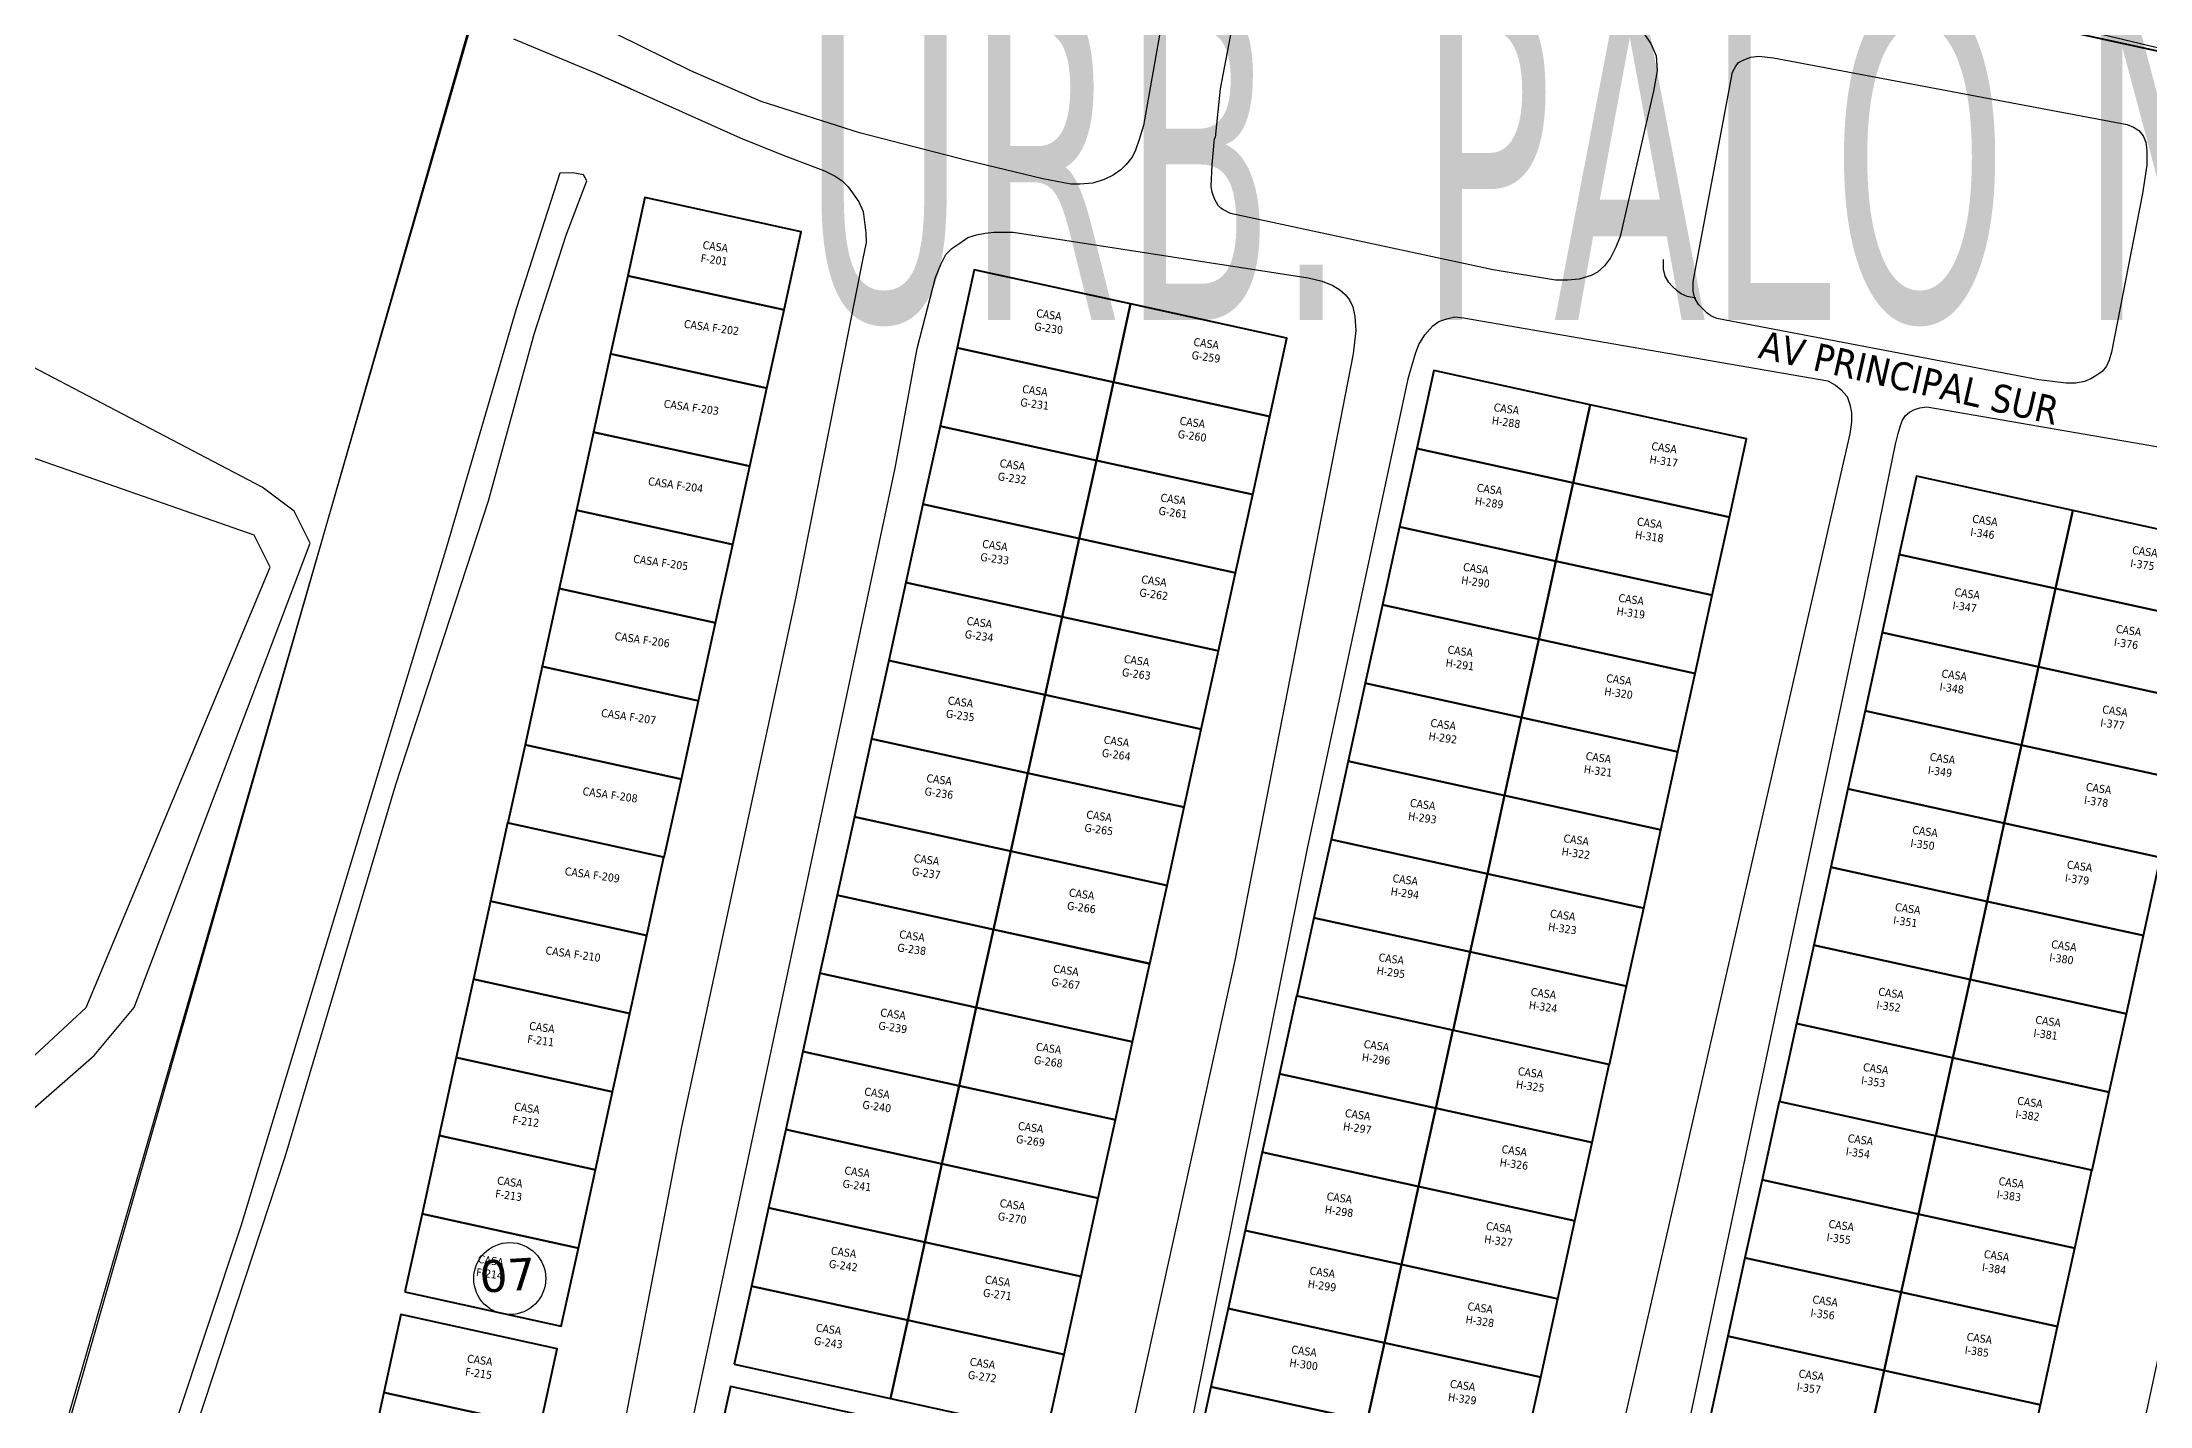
# Model space of a CAD drawing. Header units: metres. Extents: x 2 to 659295185, y -28 to 1124222152.
# Drawn here: x 657511.5 to 657774.9, y 1121950.2 to 1122120.6 of the extents above; entities that cross this region are included whole.
import ezdxf

# ---------------------------------------------------------------- set-up
doc = ezdxf.new("R2010")
doc.units = ezdxf.units.M
doc.header["$MEASUREMENT"] = 0
for name, color, linetype in [('CALLES', 1, 'CONTINUOUS'), ('MANZANA', 30, 'CONTINUOUS'), ('Numero de manzana', 6, 'CONTINUOUS'), ('Parcelas', 140, 'CONTINUOUS'), ('TEXTOS', 7, 'CONTINUOUS'), ('VERT.', 7, 'CONTINUOUS')]:
    doc.layers.add(name, color=color, linetype=linetype)
doc.styles.add('ROMAN', font='verdana.ttf')
doc.styles.get("Standard").update_dxf_attribs({"font": 'tahoma.ttf'})

msp = doc.modelspace()

# ---------------------------------------------------------------- linework, layer by layer
at = {"layer": 'MANZANA', "lineweight": -2}
for p, q in [((657592.5642, 1122117.0463), (657562.7967, 1122131.7433)), ((657652.5527, 1122129.5938), (657649.1307, 1122110.2177)), ((657570.4075, 1122121.0448), (657580.6158, 1122116.7757)), ((657570.4076, 1122121.0455), (657580.616, 1122116.7764)), ((657658.7536, 1122114.7968), (657660.1471, 1122121.9953)), ((657711.7661, 1122121.5554), (657712.533, 1122120.4556)), ((657796.5004, 1122114.9667), (657762.9316, 1122123.0051)), ((657712.533, 1122120.4556), (657713.2009, 1122118.9159)), ((657713.2009, 1122118.9159), (657713.3163, 1122117.0363)), ((657723.5082, 1122118.0761), (657724.1596, 1122118.406)), ((657724.1596, 1122118.406), (657725.0337, 1122118.746)), ((657725.0337, 1122118.746), (657726.0232, 1122118.856)), ((657726.0232, 1122118.856), (657727.8868, 1122118.646)), ((657727.8868, 1122118.646), (657772.0845, 1122110.3277)), ((657580.6158, 1122116.7757), (657585.0105, 1122114.8087)), ((657580.616, 1122116.7764), (657598.7321, 1122108.668)), ((657601.346, 1122113.2171), (657592.5642, 1122117.0463)), ((657713.3163, 1122117.0363), (657712.8876, 1122114.4868)), ((657717.8186, 1122090.7317), (657722.7413, 1122116.8564)), ((657722.7413, 1122116.8564), (657723.1784, 1122117.6262)), ((657723.1784, 1122117.6262), (657723.5082, 1122118.0761)), ((657613.6323, 1122109.2879), (657601.346, 1122113.2171)), ((657658.1269, 1122108.718), (657658.7536, 1122114.7968)), ((657712.8876, 1122114.4868), (657708.6987, 1122096.3305)), ((657772.0845, 1122110.3277), (657772.8513, 1122109.9978)), ((657598.7321, 1122108.668), (657604.1166, 1122106.4785)), ((657627.238, 1122105.8086), (657613.6323, 1122109.2879)), ((657648.5947, 1122108.4481), (657648.1577, 1122107.1183)), ((657649.1307, 1122110.2177), (657648.5947, 1122108.4481)), ((657657.7064, 1122105.2787), (657658.0197, 1122108.598)), ((657658.0197, 1122108.598), (657658.1269, 1122108.718)), ((657772.8513, 1122109.9978), (657773.511, 1122109.5578)), ((657773.511, 1122109.5578), (657774.0635, 1122108.898)), ((657774.0635, 1122108.898), (657774.3933, 1122108.1181)), ((657774.3933, 1122108.1181), (657774.5088, 1122107.1283)), ((657604.1166, 1122106.4785), (657609.2703, 1122104.5189)), ((657636.564, 1122103.5291), (657627.238, 1122105.8086)), ((657646.962, 1122105.3487), (657646.3106, 1122104.6788)), ((657647.7289, 1122106.2385), (657646.962, 1122105.3487)), ((657648.1577, 1122107.1183), (657647.7289, 1122106.2385)), ((657657.6074, 1122102.6293), (657657.7064, 1122105.2787)), ((657774.517, 1122105.2487), (657773.981, 1122101.7094)), ((657774.5088, 1122107.1283), (657774.517, 1122105.2487)), ((657576.1796, 1122104.2582), (657570.7785, 1122087.4217)), ((657576.1797, 1122104.2589), (657570.7787, 1122087.4223)), ((657577.8205, 1122104.2682), (657576.1796, 1122104.2582)), ((657577.8206, 1122104.2689), (657576.1797, 1122104.2589)), ((657576.9794, 1122096.5198), (657579.5851, 1122103.2784)), ((657576.9796, 1122096.5205), (657579.5852, 1122103.2791)), ((657579.1398, 1122104.0483), (657577.8205, 1122104.2682)), ((657579.14, 1122104.049), (657577.8206, 1122104.2689)), ((657579.5851, 1122103.2784), (657579.1398, 1122104.0483)), ((657579.5852, 1122103.2791), (657579.14, 1122104.049)), ((657609.2703, 1122104.5189), (657610.5896, 1122103.859)), ((657610.5896, 1122103.859), (657611.4719, 1122103.3091)), ((657611.4719, 1122103.3091), (657612.2388, 1122102.5393)), ((657612.2388, 1122102.5393), (657612.7913, 1122101.7694)), ((657640.0685, 1122102.8792), (657636.564, 1122103.5291)), ((657641.1652, 1122102.8892), (657640.0685, 1122102.8792)), ((657642.8144, 1122103.0092), (657641.1652, 1122102.8892)), ((657644.2327, 1122103.4491), (657642.8144, 1122103.0092)), ((657645.3294, 1122104.009), (657644.2327, 1122103.4491)), ((657646.3106, 1122104.6788), (657645.3294, 1122104.009)), ((657657.7146, 1122101.8494), (657657.6074, 1122102.6293)), ((657612.7913, 1122101.7694), (657613.5664, 1122100.6597)), ((657613.5664, 1122100.6597), (657614.1188, 1122099.4499)), ((657658.0527, 1122100.9696), (657657.7146, 1122101.8494)), ((657658.4897, 1122100.1997), (657658.0527, 1122100.9696)), ((657658.8196, 1122099.8698), (657658.4897, 1122100.1997)), ((657659.1494, 1122099.6499), (657658.8196, 1122099.8698)), ((657773.981, 1122101.7094), (657770.1302, 1122081.8935)), ((657614.1188, 1122099.4499), (657614.226, 1122098.4501)), ((657614.226, 1122098.4501), (657614.4569, 1122096.8004)), ((657660.0317, 1122099.21), (657659.1494, 1122099.6499)), ((657692.8254, 1122092.1614), (657660.0317, 1122099.21)), ((657572.9802, 1122084.1123), (657576.9794, 1122096.5198)), ((657572.9803, 1122084.113), (657576.9796, 1122096.5205)), ((657614.4652, 1122095.5807), (657614.0364, 1122093.3611)), ((657614.4569, 1122096.8004), (657614.4652, 1122095.5807)), ((657624.4426, 1122094.071), (657625.2013, 1122094.8508)), ((657625.2013, 1122094.8508), (657626.1908, 1122095.5207)), ((657626.1908, 1122095.5207), (657627.172, 1122096.1906)), ((657627.172, 1122096.1906), (657628.2687, 1122096.5305)), ((657628.2687, 1122096.5305), (657629.3572, 1122096.7505)), ((657629.3572, 1122096.7505), (657630.4539, 1122096.8704)), ((657630.4539, 1122096.8704), (657631.2207, 1122096.8704)), ((657631.2207, 1122096.8704), (657632.8616, 1122096.8804)), ((657632.8616, 1122096.8804), (657669.7123, 1122091.1816)), ((657708.1544, 1122095.0008), (657707.503, 1122093.6711)), ((657708.6987, 1122096.3305), (657708.1544, 1122095.0008)), ((657614.0364, 1122093.3611), (657605.6751, 1122051.2997)), ((657623.1398, 1122091.1916), (657623.7912, 1122092.8512)), ((657623.7912, 1122092.8512), (657624.4426, 1122094.071)), ((657700.6095, 1122090.8716), (657692.8254, 1122092.1614)), ((657705.8703, 1122091.8914), (657705.1035, 1122091.4415)), ((657706.7444, 1122092.6713), (657705.8703, 1122091.8914)), ((657707.503, 1122093.6711), (657706.7444, 1122092.6713)), ((657714.119, 1122092.2467), (657714.1107, 1122093.4664)), ((657714.3416, 1122091.3669), (657714.119, 1122092.2467)), ((657620.8722, 1122082.3334), (657623.1398, 1122091.1916)), ((657669.7123, 1122091.1816), (657671.4687, 1122090.7417)), ((657671.4687, 1122090.7417), (657672.7798, 1122090.2018)), ((657672.7798, 1122090.2018), (657673.6621, 1122089.6519)), ((657673.6621, 1122089.6519), (657674.3217, 1122089.102)), ((657702.1432, 1122090.8816), (657700.6095, 1122090.8716)), ((657703.5698, 1122091.0016), (657702.1432, 1122090.8816)), ((657705.1035, 1122091.4415), (657703.5698, 1122091.0016)), ((657714.7786, 1122090.587), (657714.3416, 1122091.3669)), ((657715.2239, 1122090.1471), (657714.7786, 1122090.587)), ((657715.8836, 1122089.4872), (657715.2239, 1122090.1471)), ((657716.3206, 1122089.1573), (657715.8836, 1122089.4872)), ((657717.8268, 1122089.5119), (657717.8186, 1122090.7317)), ((657718.0495, 1122088.6321), (657717.8268, 1122089.5119)), ((657570.7785, 1122087.4217), (657562.0297, 1122057.5177)), ((657570.7787, 1122087.4223), (657562.0298, 1122057.5184)), ((657674.3217, 1122089.102), (657674.8742, 1122088.4321)), ((657674.8742, 1122088.4321), (657675.3112, 1122087.5523)), ((657675.3112, 1122087.5523), (657675.5421, 1122086.3426)), ((657717.0875, 1122088.8274), (657716.3206, 1122089.1573)), ((657718.1842, 1122088.6174), (657717.0875, 1122088.8274)), ((657718.4865, 1122087.8523), (657718.0495, 1122088.6321)), ((657718.9318, 1122087.4124), (657718.4865, 1122087.8523)), ((657719.5914, 1122086.7525), (657718.9318, 1122087.4124)), ((657720.0285, 1122086.4226), (657719.5914, 1122086.7525)), ((657567.2658, 1122063.2966), (657572.9802, 1122084.1123)), ((657567.266, 1122063.2973), (657572.9803, 1122084.113)), ((657675.6576, 1122084.5729), (657675.3442, 1122081.6935)), ((657675.5421, 1122086.3426), (657675.6576, 1122084.5729)), ((657683.5571, 1122082.8333), (657684.3157, 1122084.053)), ((657684.3157, 1122084.053), (657685.297, 1122085.1628)), ((657685.297, 1122085.1628), (657686.0638, 1122085.7227)), ((657686.0638, 1122085.7227), (657687.0451, 1122086.0626)), ((657687.0451, 1122086.0626), (657688.0346, 1122086.2826)), ((657688.0346, 1122086.2826), (657689.1313, 1122086.1726)), ((657689.1313, 1122086.1726), (657734.6401, 1122078.3042)), ((657720.7953, 1122086.0926), (657720.0285, 1122086.4226)), ((657721.892, 1122085.8827), (657720.7953, 1122086.0926)), ((657761.0433, 1122078.4242), (657721.892, 1122085.8827)), ((657618.0933, 1122067.3964), (657620.8722, 1122082.3334)), ((657675.3442, 1122081.6935), (657660.5512, 1122005.869)), ((657682.2542, 1122078.7341), (657683.1201, 1122081.7235)), ((657683.1201, 1122081.7235), (657683.5571, 1122082.8333)), ((657770.1302, 1122081.8935), (657769.8004, 1122080.8937)), ((657669.6958, 1122020.0661), (657682.2542, 1122078.7341)), ((657768.2749, 1122079.0041), (657767.508, 1122078.5642)), ((657768.9346, 1122079.454), (657768.2749, 1122079.0041)), ((657769.4788, 1122080.1138), (657768.9346, 1122079.454)), ((657769.8004, 1122080.8937), (657769.4788, 1122080.1138)), ((657734.6401, 1122078.3042), (657735.6296, 1122077.7543)), ((657735.6296, 1122077.7543), (657736.2893, 1122077.2044)), ((657736.2893, 1122077.2044), (657737.0561, 1122076.3246)), ((657737.0561, 1122076.3246), (657737.3942, 1122075.3348)), ((657764.4488, 1122077.9943), (657761.0433, 1122078.4242)), ((657765.6527, 1122078.0043), (657764.4488, 1122077.9943)), ((657766.7494, 1122078.2242), (657765.6527, 1122078.0043)), ((657767.508, 1122078.5642), (657766.7494, 1122078.2242)), ((657737.3942, 1122075.3348), (657737.6168, 1122074.335)), ((657737.6168, 1122074.335), (657737.6168, 1122073.1253)), ((657743.9744, 1122073.3652), (657744.3042, 1122073.9251)), ((657744.3042, 1122073.9251), (657744.8485, 1122074.365)), ((657744.8485, 1122074.365), (657745.4999, 1122074.7049)), ((657745.4999, 1122074.7049), (657746.1595, 1122074.9249)), ((657746.1595, 1122074.9249), (657747.0336, 1122075.0449)), ((657747.0336, 1122075.0449), (657778.4008, 1122069.656)), ((657737.4107, 1122071.6856), (657674.2373, 1121795.6841)), ((657737.6168, 1122073.1253), (657737.4107, 1122071.6856)), ((657743.1086, 1122070.3758), (657743.4302, 1122071.7055)), ((657743.4302, 1122071.7055), (657743.76, 1122072.7053)), ((657743.76, 1122072.7053), (657743.9744, 1122073.3652)), ((657739.2495, 1122051.4497), (657743.1086, 1122070.3758)), ((657583.9555, 1121906.8691), (657618.0933, 1122067.3964)), ((657555.6969, 1122027.8538), (657567.2658, 1122063.2966)), ((657555.697, 1122027.8545), (657567.266, 1122063.2973)), ((657562.0297, 1122057.5177), (657536.3274, 1121972.685)), ((657562.0298, 1122057.5184), (657536.3275, 1121972.6857)), ((657605.6751, 1122051.2997), (657591.3933, 1121985.1032)), ((657705.0045, 1121890.1525), (657739.2495, 1122051.4497)), ((657541.8768, 1121981.3432), (657555.6969, 1122027.8538)), ((657541.877, 1121981.3439), (657555.697, 1122027.8545)), ((657650.3923, 1121924.3056), (657669.6958, 1122020.0661)), ((657660.5512, 1122005.869), (657647.0198, 1121944.4215)), ((657591.3933, 1121985.1032), (657578.7524, 1121919.2366)), ((657782.1691, 1121985.3931), (657773.577, 1121945.3113)), ((657525.0058, 1121930.1737), (657541.8768, 1121981.3432)), ((657525.006, 1121930.1744), (657541.877, 1121981.3439)), ((657536.3274, 1121972.685), (657528.1063, 1121947.99)), ((657536.3275, 1121972.6857), (657528.1064, 1121947.9907))]:
    msp.add_line(p, q, dxfattribs=at)
at = {"layer": 'MANZANA', "lineweight": -3}
for p, q in [((657538.9999, 1122064.9993), (657454.9999, 1122108.9993)), ((657539, 1122065), (657455, 1122109)), ((657537.9999, 1122058.9993), (657454.9999, 1122087.9993)), ((657538, 1122059), (657455, 1122088)), ((657542.9999, 1122061.9993), (657538.9999, 1122064.9993)), ((657543, 1122062), (657539, 1122065)), ((657544.9999, 1122057.9993), (657542.9999, 1122061.9993)), ((657545, 1122058), (657543, 1122062)), ((657522.9999, 1121999.9993), (657544.9999, 1122057.9993)), ((657523, 1122000), (657545, 1122058)), ((657539.9999, 1122054.9993), (657537.9999, 1122058.9993)), ((657540, 1122055), (657538, 1122059)), ((657516.9999, 1121999.9993), (657539.9999, 1122054.9993)), ((657517, 1122000), (657540, 1122055)), ((657502.9999, 1121986.9993), (657516.9999, 1121999.9993)), ((657503, 1121987), (657517, 1122000)), ((657517.9999, 1121993.9993), (657522.9999, 1121999.9993)), ((657518, 1121994), (657523, 1122000)), ((657509.9999, 1121986.9993), (657517.9999, 1121993.9993)), ((657510, 1121987), (657518, 1121994))]:
    msp.add_line(p, q, dxfattribs=at)
at = {"layer": 'Numero de manzana', "lineweight": -3}
for p, q in [((657565.1767, 1122122.9394), (657502.7306, 1121907.3662)), ((657565.1769, 1122122.9401), (657502.7308, 1121907.3669))]:
    msp.add_line(p, q, dxfattribs=at)
at = {"layer": 'Numero de manzana', "lineweight": -2}
msp.add_circle((657569.9407, 1121966.1378), 4.5001, dxfattribs=at)
at = {"layer": 'Parcelas', "lineweight": 40}
for points in [[(657757.4319, 1122123.5486), (657776.9683, 1122119.2674), (657779.1089, 1122129.0356), (657759.5724, 1122133.3168), (657757.4319, 1122123.5486)], [(657584.6909, 1122091.4369), (657604.2273, 1122087.1558), (657606.3679, 1122096.924), (657586.8315, 1122101.2052), (657584.6909, 1122091.4369)], [(657625.8555, 1122082.4162), (657645.3919, 1122078.1351), (657647.5325, 1122087.9033), (657627.9961, 1122092.1844), (657625.8555, 1122082.4162)], [(657582.5503, 1122081.6687), (657602.0867, 1122077.3876), (657604.2273, 1122087.1558), (657584.6909, 1122091.4369), (657582.5503, 1122081.6687)], [(657645.3919, 1122078.1351), (657664.9283, 1122073.8539), (657667.0689, 1122083.6221), (657647.5325, 1122087.9033), (657645.3919, 1122078.1351)], [(657580.4097, 1122071.9005), (657599.9461, 1122067.6194), (657602.0867, 1122077.3876), (657582.5503, 1122081.6687), (657580.4097, 1122071.9005)], [(657623.7149, 1122072.648), (657643.2513, 1122068.3669), (657645.3919, 1122078.1351), (657625.8555, 1122082.4162), (657623.7149, 1122072.648)], [(657683.2777, 1122069.8329), (657702.8142, 1122065.5517), (657704.9547, 1122075.3199), (657685.4183, 1122079.6011), (657683.2777, 1122069.8329)], [(657643.2513, 1122068.3669), (657662.7877, 1122064.0857), (657664.9283, 1122073.8539), (657645.3919, 1122078.1351), (657643.2513, 1122068.3669)], [(657702.8142, 1122065.5517), (657722.3506, 1122061.2705), (657724.4912, 1122071.0387), (657704.9547, 1122075.3199), (657702.8142, 1122065.5517)], [(657578.2691, 1122062.1323), (657597.8056, 1122057.8512), (657599.9461, 1122067.6194), (657580.4097, 1122071.9005), (657578.2691, 1122062.1323)], [(657621.5743, 1122062.8798), (657641.1107, 1122058.5987), (657643.2513, 1122068.3669), (657623.7149, 1122072.648), (657621.5743, 1122062.8798)], [(657641.1107, 1122058.5987), (657660.6472, 1122054.3175), (657662.7877, 1122064.0857), (657643.2513, 1122068.3669), (657641.1107, 1122058.5987)], [(657681.1372, 1122060.0646), (657700.6736, 1122055.7835), (657702.8142, 1122065.5517), (657683.2777, 1122069.8329), (657681.1372, 1122060.0646)], [(657700.6736, 1122055.7835), (657720.21, 1122051.5023), (657722.3506, 1122061.2705), (657702.8142, 1122065.5517), (657700.6736, 1122055.7835)], [(657743.5939, 1122056.6153), (657763.1303, 1122052.3341), (657765.2709, 1122062.1024), (657745.7345, 1122066.3835), (657743.5939, 1122056.6153)], [(657619.4337, 1122053.1116), (657638.9702, 1122048.8304), (657641.1107, 1122058.5987), (657621.5743, 1122062.8798), (657619.4337, 1122053.1116)], [(657576.1286, 1122052.3641), (657595.665, 1122048.0829), (657597.8056, 1122057.8512), (657578.2691, 1122062.1323), (657576.1286, 1122052.3641)], [(657763.1303, 1122052.3341), (657782.6668, 1122048.053), (657784.8073, 1122057.8212), (657765.2709, 1122062.1024), (657763.1303, 1122052.3341)], [(657638.9702, 1122048.8304), (657658.5066, 1122044.5493), (657660.6472, 1122054.3175), (657641.1107, 1122058.5987), (657638.9702, 1122048.8304)], [(657678.9966, 1122050.2964), (657698.533, 1122046.0153), (657700.6736, 1122055.7835), (657681.1372, 1122060.0646), (657678.9966, 1122050.2964)], [(657698.533, 1122046.0153), (657718.0694, 1122041.7341), (657720.21, 1122051.5023), (657700.6736, 1122055.7835), (657698.533, 1122046.0153)], [(657741.4533, 1122046.8471), (657760.9898, 1122042.5659), (657763.1303, 1122052.3341), (657743.5939, 1122056.6153), (657741.4533, 1122046.8471)], [(657573.988, 1122042.5959), (657593.5244, 1122038.3147), (657595.665, 1122048.0829), (657576.1286, 1122052.3641), (657573.988, 1122042.5959)], [(657617.2932, 1122043.3434), (657636.8296, 1122039.0622), (657638.9702, 1122048.8304), (657619.4337, 1122053.1116), (657617.2932, 1122043.3434)], [(657760.9898, 1122042.5659), (657780.5262, 1122038.2848), (657782.6668, 1122048.053), (657763.1303, 1122052.3341), (657760.9898, 1122042.5659)], [(657676.856, 1122040.5282), (657696.3924, 1122036.2471), (657698.533, 1122046.0153), (657678.9966, 1122050.2964), (657676.856, 1122040.5282)], [(657636.8296, 1122039.0622), (657656.366, 1122034.7811), (657658.5066, 1122044.5493), (657638.9702, 1122048.8304), (657636.8296, 1122039.0622)], [(657696.3924, 1122036.2471), (657715.9288, 1122031.9659), (657718.0694, 1122041.7341), (657698.533, 1122046.0153), (657696.3924, 1122036.2471)], [(657739.3128, 1122037.0789), (657758.8492, 1122032.7977), (657760.9898, 1122042.5659), (657741.4533, 1122046.8471), (657739.3128, 1122037.0789)], [(657571.8474, 1122032.8277), (657591.3838, 1122028.5465), (657593.5244, 1122038.3147), (657573.988, 1122042.5959), (657571.8474, 1122032.8277)], [(657615.1526, 1122033.5752), (657634.689, 1122029.294), (657636.8296, 1122039.0622), (657617.2932, 1122043.3434), (657615.1526, 1122033.5752)], [(657758.8492, 1122032.7977), (657778.3856, 1122028.5166), (657780.5262, 1122038.2848), (657760.9898, 1122042.5659), (657758.8492, 1122032.7977)], [(657674.7154, 1122030.76), (657694.2518, 1122026.4789), (657696.3924, 1122036.2471), (657676.856, 1122040.5282), (657674.7154, 1122030.76)], [(657634.689, 1122029.294), (657654.2254, 1122025.0129), (657656.366, 1122034.7811), (657636.8296, 1122039.0622), (657634.689, 1122029.294)], [(657737.1722, 1122027.3107), (657756.7086, 1122023.0295), (657758.8492, 1122032.7977), (657739.3128, 1122037.0789), (657737.1722, 1122027.3107)], [(657694.2518, 1122026.4789), (657713.7882, 1122022.1977), (657715.9288, 1122031.9659), (657696.3924, 1122036.2471), (657694.2518, 1122026.4789)], [(657569.7068, 1122023.0595), (657589.2432, 1122018.7783), (657591.3838, 1122028.5465), (657571.8474, 1122032.8277), (657569.7068, 1122023.0595)], [(657613.012, 1122023.807), (657632.5484, 1122019.5258), (657634.689, 1122029.294), (657615.1526, 1122033.5752), (657613.012, 1122023.807)], [(657756.7086, 1122023.0295), (657776.245, 1122018.7483), (657778.3856, 1122028.5166), (657758.8492, 1122032.7977), (657756.7086, 1122023.0295)], [(657632.5484, 1122019.5258), (657652.0848, 1122015.2446), (657654.2254, 1122025.0129), (657634.689, 1122029.294), (657632.5484, 1122019.5258)], [(657672.5748, 1122020.9918), (657692.1112, 1122016.7106), (657694.2518, 1122026.4789), (657674.7154, 1122030.76), (657672.5748, 1122020.9918)], [(657692.1112, 1122016.7106), (657711.6477, 1122012.4295), (657713.7882, 1122022.1977), (657694.2518, 1122026.4789), (657692.1112, 1122016.7106)], [(657735.0316, 1122017.5425), (657754.568, 1122013.2613), (657756.7086, 1122023.0295), (657737.1722, 1122027.3107), (657735.0316, 1122017.5425)], [(657610.8714, 1122014.0388), (657630.4078, 1122009.7576), (657632.5484, 1122019.5258), (657613.012, 1122023.807), (657610.8714, 1122014.0388)], [(657567.5374, 1122013.2976), (657587.0738, 1122009.0164), (657589.2144, 1122018.7846), (657569.6779, 1122023.0658), (657567.5374, 1122013.2976)], [(657670.4342, 1122011.2236), (657689.9707, 1122006.9424), (657692.1112, 1122016.7106), (657672.5748, 1122020.9918), (657670.4342, 1122011.2236)], [(657754.568, 1122013.2613), (657774.1044, 1122008.9801), (657776.245, 1122018.7483), (657756.7086, 1122023.0295), (657754.568, 1122013.2613)], [(657630.4078, 1122009.7576), (657649.9442, 1122005.4764), (657652.0848, 1122015.2446), (657632.5484, 1122019.5258), (657630.4078, 1122009.7576)], [(657689.9707, 1122006.9424), (657709.5071, 1122002.6613), (657711.6477, 1122012.4295), (657692.1112, 1122016.7106), (657689.9707, 1122006.9424)], [(657732.891, 1122007.7743), (657752.4274, 1122003.4931), (657754.568, 1122013.2613), (657735.0316, 1122017.5425), (657732.891, 1122007.7743)], [(657565.3968, 1122003.5293), (657584.9332, 1121999.2481), (657587.0738, 1122009.0163), (657567.5373, 1122013.2975), (657565.3968, 1122003.5293)], [(657608.702, 1122004.2769), (657628.2384, 1121999.9957), (657630.379, 1122009.7639), (657610.8425, 1122014.0451), (657608.702, 1122004.2769)], [(657752.4274, 1122003.4931), (657771.9639, 1121999.2119), (657774.1044, 1122008.9801), (657754.568, 1122013.2613), (657752.4274, 1122003.4931)], [(657668.2937, 1122001.4554), (657687.8301, 1121997.1742), (657689.9707, 1122006.9424), (657670.4342, 1122011.2236), (657668.2937, 1122001.4554)], [(657628.2384, 1121999.9957), (657647.7748, 1121995.7146), (657649.9154, 1122005.4828), (657630.379, 1122009.7639), (657628.2384, 1121999.9957)], [(657730.7504, 1121998.0061), (657750.2869, 1121993.7249), (657752.4274, 1122003.4931), (657732.891, 1122007.7743), (657730.7504, 1121998.0061)], [(657687.8301, 1121997.1742), (657707.3665, 1121992.8931), (657709.5071, 1122002.6613), (657689.9707, 1122006.9424), (657687.8301, 1121997.1742)], [(657563.2562, 1121993.7611), (657582.7926, 1121989.4799), (657584.9332, 1121999.2481), (657565.3968, 1122003.5293), (657563.2562, 1121993.7611)], [(657606.5614, 1121994.5086), (657626.0978, 1121990.2274), (657628.2384, 1121999.9956), (657608.7019, 1122004.2768), (657606.5614, 1121994.5086)], [(657750.2869, 1121993.7249), (657769.8233, 1121989.4437), (657771.9639, 1121999.2119), (657752.4274, 1122003.4931), (657750.2869, 1121993.7249)], [(657626.0978, 1121990.2274), (657645.6342, 1121985.9463), (657647.7748, 1121995.7145), (657628.2384, 1121999.9956), (657626.0978, 1121990.2274)], [(657666.1242, 1121991.6935), (657685.6606, 1121987.4123), (657687.8012, 1121997.1806), (657668.2648, 1122001.4617), (657666.1242, 1121991.6935)], [(657685.6606, 1121987.4123), (657705.197, 1121983.1312), (657707.3376, 1121992.8994), (657687.8012, 1121997.1806), (657685.6606, 1121987.4123)], [(657728.6099, 1121988.2378), (657748.1463, 1121983.9567), (657750.2869, 1121993.7249), (657730.7504, 1121998.0061), (657728.6099, 1121988.2378)], [(657604.4208, 1121984.7404), (657623.9572, 1121980.4592), (657626.0978, 1121990.2274), (657606.5614, 1121994.5086), (657604.4208, 1121984.7404)], [(657561.1156, 1121983.9929), (657580.652, 1121979.7117), (657582.7926, 1121989.4799), (657563.2562, 1121993.7611), (657561.1156, 1121983.9929)], [(657748.1463, 1121983.9567), (657767.6827, 1121979.6755), (657769.8233, 1121989.4437), (657750.2869, 1121993.7249), (657748.1463, 1121983.9567)], [(657623.9572, 1121980.4592), (657643.4936, 1121976.178), (657645.6342, 1121985.9463), (657626.0978, 1121990.2274), (657623.9572, 1121980.4592)], [(657663.9836, 1121981.9252), (657683.52, 1121977.644), (657685.6606, 1121987.4123), (657666.1242, 1121991.6934), (657663.9836, 1121981.9252)], [(657683.52, 1121977.644), (657703.0564, 1121973.3629), (657705.197, 1121983.1311), (657685.6606, 1121987.4123), (657683.52, 1121977.644)], [(657726.4404, 1121978.476), (657745.9768, 1121974.1948), (657748.1174, 1121983.963), (657728.581, 1121988.2442), (657726.4404, 1121978.476)], [(657558.975, 1121974.2247), (657578.5114, 1121969.9435), (657580.652, 1121979.7117), (657561.1156, 1121983.9929), (657558.975, 1121974.2247)], [(657602.2802, 1121974.9722), (657621.8166, 1121970.691), (657623.9572, 1121980.4592), (657604.4208, 1121984.7404), (657602.2802, 1121974.9722)], [(657745.9768, 1121974.1948), (657765.5132, 1121969.9136), (657767.6538, 1121979.6818), (657748.1174, 1121983.963), (657745.9768, 1121974.1948)], [(657661.843, 1121972.157), (657681.3794, 1121967.8758), (657683.52, 1121977.644), (657663.9836, 1121981.9252), (657661.843, 1121972.157)], [(657621.8166, 1121970.691), (657641.353, 1121966.4098), (657643.4936, 1121976.178), (657623.9572, 1121980.4592), (657621.8166, 1121970.691)], [(657681.3794, 1121967.8758), (657700.9159, 1121963.5947), (657703.0564, 1121973.3629), (657683.52, 1121977.644), (657681.3794, 1121967.8758)], [(657724.2998, 1121968.7077), (657743.8362, 1121964.4265), (657745.9768, 1121974.1947), (657726.4404, 1121978.4759), (657724.2998, 1121968.7077)], [(657556.8344, 1121964.4565), (657576.3708, 1121960.1753), (657578.5114, 1121969.9435), (657558.975, 1121974.2247), (657556.8344, 1121964.4565)], [(657600.1396, 1121965.204), (657619.676, 1121960.9228), (657621.8166, 1121970.691), (657602.2802, 1121974.9722), (657600.1396, 1121965.204)], [(657743.8362, 1121964.4265), (657763.3726, 1121960.1453), (657765.5132, 1121969.9135), (657745.9768, 1121974.1947), (657743.8362, 1121964.4265)], [(657619.676, 1121960.9228), (657639.2124, 1121956.6416), (657641.353, 1121966.4098), (657621.8166, 1121970.691), (657619.676, 1121960.9228)], [(657659.7024, 1121962.3888), (657679.2389, 1121958.1076), (657681.3794, 1121967.8758), (657661.843, 1121972.157), (657659.7024, 1121962.3888)], [(657722.1592, 1121958.9395), (657741.6956, 1121954.6583), (657743.8362, 1121964.4265), (657724.2998, 1121968.7077), (657722.1592, 1121958.9395)], [(657679.2389, 1121958.1076), (657698.7753, 1121953.8265), (657700.9159, 1121963.5947), (657681.3794, 1121967.8758), (657679.2389, 1121958.1076)], [(657597.999, 1121955.4358), (657617.5354, 1121951.1546), (657619.676, 1121960.9228), (657600.1396, 1121965.204), (657597.999, 1121955.4358)], [(657741.6956, 1121954.6583), (657761.2321, 1121950.3771), (657763.3726, 1121960.1453), (657743.8362, 1121964.4265), (657741.6956, 1121954.6583)], [(657554.2037, 1121951.8827), (657573.7401, 1121947.6015), (657575.8807, 1121957.3697), (657556.3442, 1121961.6509), (657554.2037, 1121951.8827)], [(657617.5354, 1121951.1546), (657637.0719, 1121946.8734), (657639.2124, 1121956.6416), (657619.676, 1121960.9228), (657617.5354, 1121951.1546)], [(657657.5619, 1121952.6206), (657677.0983, 1121948.3394), (657679.2389, 1121958.1076), (657659.7024, 1121962.3888), (657657.5619, 1121952.6206)], [(657677.0983, 1121948.3394), (657696.6347, 1121944.0583), (657698.7753, 1121953.8265), (657679.2389, 1121958.1076), (657677.0983, 1121948.3394)], [(657720.0186, 1121949.1712), (657739.5551, 1121944.8901), (657741.6956, 1121954.6583), (657722.1592, 1121958.9395), (657720.0186, 1121949.1712)], [(657595.3683, 1121942.8619), (657614.9047, 1121938.5808), (657617.0453, 1121948.349), (657597.5088, 1121952.6302), (657595.3683, 1121942.8619)], [(657655.4213, 1121942.8524), (657674.9577, 1121938.5712), (657677.0983, 1121948.3394), (657657.5619, 1121952.6206), (657655.4213, 1121942.8524)], [(657739.5551, 1121944.8901), (657759.0915, 1121940.6089), (657761.2321, 1121950.3771), (657741.6956, 1121954.6583), (657739.5551, 1121944.8901)], [(657552.0631, 1121942.1145), (657571.5995, 1121937.8333), (657573.7401, 1121947.6015), (657554.2037, 1121951.8827), (657552.0631, 1121942.1145)]]:
    msp.add_lwpolyline(points, dxfattribs=at)
at = {"layer": 'VERT.', "lineweight": -3}
msp.add_lwpolyline([(657360, 1122167), (657565, 1122123), (657503, 1121907), (657362, 1121906), (657401, 1122076), (657345, 1122090), (657360, 1122167)], dxfattribs=at)

# ---------------------------------------------------------------- texts
at = {"layer": 'CALLES', "color": 0}
msp.add_text('AV PRINCIPAL SUR', height=3.5001, rotation=347.213078, dxfattribs=at).set_placement((657725.8284, 1122081.2146))
at = {"layer": 'Numero de manzana', "lineweight": -2, "style": 'ROMAN'}
msp.add_text('07', height=4, rotation=3.491535, dxfattribs=at).set_placement((657566.293, 1121964.3612))
at = {"layer": 'Parcelas', "lineweight": 40, "char_height": 1, "width": 6.941503, "attachment_point": 1, "rotation": 351.956363}
for s, insert in [('CASA\\PF-201', (657594.1324, 1122095.8003)), ('CASA\\PG-230', (657635.8229, 1122087.271)), ('CASA F-202', (657591.8027, 1122085.9453)), ('CASA\\PG-259', (657655.4825, 1122083.6851)), ('CASA\\PG-231', (657634.0742, 1122077.7999)), ('CASA F-203', (657589.2867, 1122075.9712)), ('CASA\\PG-260', (657653.7535, 1122073.8249)), ('CASA\\PH-288', (657692.999, 1122075.5188)), ('CASA\\PG-232', (657631.2596, 1122068.5313)), ('CASA\\PH-317', (657712.7067, 1122070.6672)), ('CASA F-204', (657587.3275, 1122066.2731)), ('CASA\\PG-261', (657651.3543, 1122064.2324)), ('CASA\\PH-289', (657690.8823, 1122065.4686)), ('CASA\\PH-318', (657710.8985, 1122061.2429)), ('CASA\\PI-346', (657752.8014, 1122061.5865)), ('CASA\\PG-233', (657629.0755, 1122058.4652)), ('CASA\\PI-375', (657772.7873, 1122057.6867)), ('CASA F-205', (657585.4583, 1122056.583)), ('CASA\\PH-290', (657689.1726, 1122055.5717)), ('CASA\\PG-262', (657648.9556, 1122054.0241)), ('CASA\\PI-347', (657750.5833, 1122052.4324)), ('CASA\\PH-319', (657708.5869, 1122051.7023)), ('CASA\\PG-234', (657627.136, 1122048.8275)), ('CASA\\PI-376', (657770.7459, 1122047.832)), ('CASA F-206', (657583.1438, 1122046.9315)), ('CASA\\PH-291', (657687.2291, 1122045.2443)), ('CASA\\PG-263', (657646.7781, 1122044.0698)), ('CASA\\PI-348', (657748.9617, 1122042.2628)), ('CASA\\PH-320', (657707.0522, 1122041.68)), ('CASA F-207', (657581.4527, 1122037.3303)), ('CASA\\PG-235', (657624.7728, 1122038.8881)), ('CASA\\PI-377', (657769.0471, 1122037.7767)), ('CASA\\PG-264', (657644.2682, 1122033.9868)), ('CASA\\PH-292', (657685.0961, 1122036.0896)), ('CASA\\PH-321', (657704.4939, 1122031.9522)), ('CASA\\PI-349', (657747.4907, 1122031.8427)), ('CASA\\PG-236', (657622.1067, 1122029.1875)), ('CASA F-208', (657579.1384, 1122027.5513)), ('CASA\\PH-293', (657682.532, 1122026.0977)), ('CASA\\PI-378', (657767.0057, 1122028.092)), ('CASA\\PG-265', (657642.0892, 1122024.641)), ('CASA\\PH-322', (657701.718, 1122021.6645)), ('CASA\\PI-350', (657745.3119, 1122022.7286)), ('CASA\\PG-237', (657620.5294, 1122019.1856)), ('CASA\\PI-379', (657764.6244, 1122018.3794)), ('CASA F-209', (657576.9131, 1122017.5571)), ('CASA\\PH-294', (657680.3529, 1122016.6845)), ('CASA\\PG-266', (657639.9139, 1122014.8922)), ('CASA\\PI-351', (657743.1571, 1122013.0824)), ('CASA\\PH-323', (657700.0352, 1122012.2661)), ('CASA F-210', (657574.5088, 1122007.6592)), ('CASA\\PG-238', (657618.71, 1122009.6735)), ('CASA\\PI-380', (657762.6681, 1122008.4397)), ('CASA\\PG-267', (657637.9595, 1122005.377)), ('CASA\\PH-295', (657678.6065, 1122006.7954)), ('CASA\\PH-324', (657697.6245, 1122002.4892)), ('CASA\\PI-352', (657741.064, 1122002.51)), ('CASA\\PG-239', (657616.3441, 1121999.9088)), ('CASA\\PF-211', (657572.4617, 1121998.2358)), ('CASA\\PI-381', (657760.6919, 1121999.0001)), ('CASA\\PG-268', (657635.7843, 1121995.6282)), ('CASA\\PH-296', (657676.7543, 1121995.9675)), ('CASA\\PH-325', (657696.0174, 1121992.5664)), ('CASA\\PI-353', (657739.1508, 1121993.0825)), ('CASA\\PG-240', (657614.3448, 1121990.0269)), ('CASA\\PF-212', (657570.5902, 1121988.1576)), ('CASA\\PH-297', (657674.409, 1121987.3332)), ('CASA\\PI-382', (657758.4266, 1121988.8781)), ('CASA\\PG-269', (657633.5502, 1121985.7365)), ('CASA\\PI-354', (657737.2371, 1121984.1946)), ('CASA\\PH-326', (657693.9835, 1121982.8381)), ('CASA\\PF-213', (657568.4539, 1121978.912)), ('CASA\\PG-241', (657611.8617, 1121980.1668)), ('CASA\\PI-383', (657756.0995, 1121978.8328)), ('CASA\\PG-270', (657631.2618, 1121976.0877)), ('CASA\\PH-298', (657672.121, 1121976.9407)), ('CASA\\PI-355', (657734.845, 1121973.4909)), ('CASA\\PH-327', (657692.0454, 1121973.2325)), ('CASA\\PF-214', (657566.0601, 1121969.103)), ('CASA\\PG-242', (657610.163, 1121970.1425)), ('CASA\\PI-384', (657754.2515, 1121969.723)), ('CASA\\PG-271', (657629.4192, 1121966.5408)), ('CASA\\PH-299', (657669.9931, 1121967.645)), ('CASA\\PH-328', (657689.7208, 1121963.195)), ('CASA\\PI-356', (657732.8305, 1121964.0569)), ('CASA\\PG-243', (657608.2855, 1121960.5244)), ('CASA\\PH-300', (657667.705, 1121957.7966)), ('CASA\\PI-385', (657752.1035, 1121959.398)), ('CASA\\PF-215', (657564.6991, 1121956.6626)), ('CASA\\PG-272', (657627.523, 1121956.2707)), ('CASA\\PH-329', (657687.5246, 1121953.5075)), ('CASA\\PI-357', (657731.1081, 1121954.7867))]:
    msp.add_mtext(s, dxfattribs=dict(at, insert=insert))
at = {"layer": 'TEXTOS', "color": 0, "width": 0.583333}
msp.add_text('URB. PALO NEGRO II', height=40.6994, dxfattribs=at).set_placement((657606.4667, 1122085.8977))

doc.saveas('drawing.dxf')
